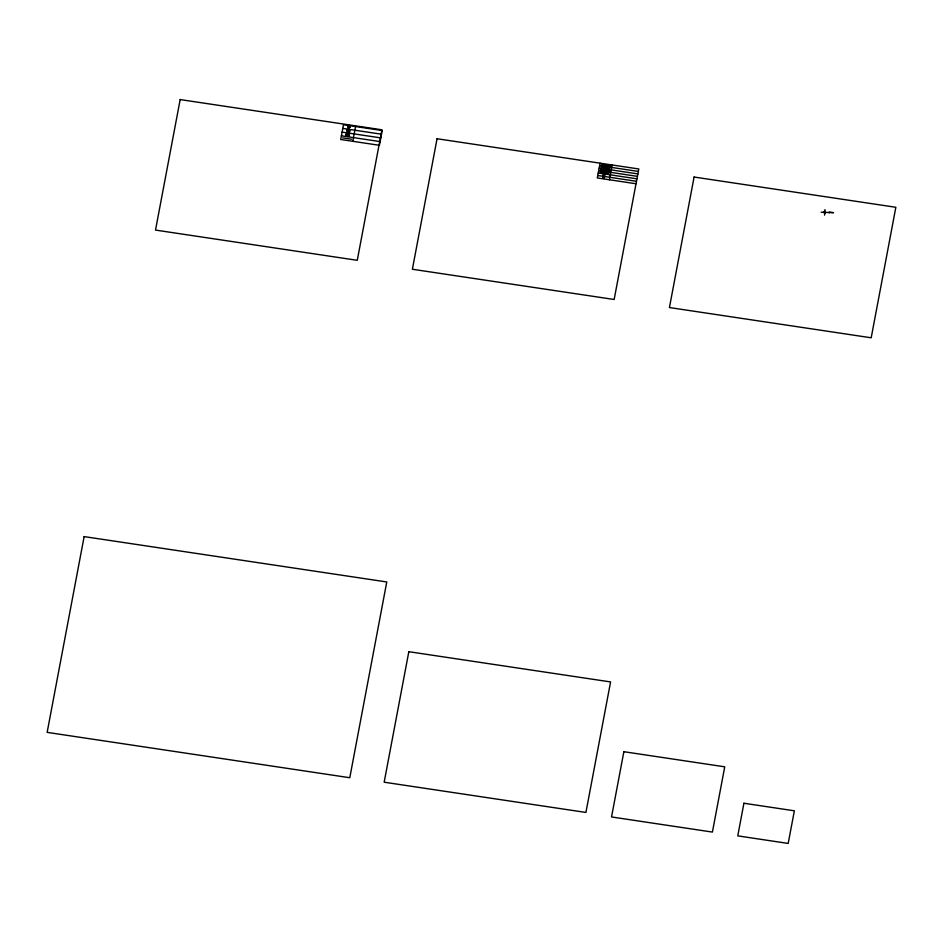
<?xml version="1.0" encoding="UTF-8"?>
<svg xmlns="http://www.w3.org/2000/svg" width="943" height="943" viewBox="0 0 943 943"><rect width="100%" height="100%" fill="white"/><g stroke="black" fill="none" stroke-linecap="round" stroke-linejoin="round"><path stroke-width="1.41" d="M829.262 212.823L829.274 212.069L833.553 212.694L821.153 212.222M824.571 215.134L824.995 209.594M352.788 141.309L355.582 126.527M600.102 163.174L597.308 177.956L636.018 183.755M609.402 179.759L612.196 164.99M347.731 126.574L350.112 126.94M601.481 164.648L610.357 165.98M599.642 165.638L638.34 171.437M342.792 128.413L381.491 134.212M601.021 167.111L609.885 168.443M347.036 130.275L349.417 130.629M599.17 168.102L637.881 173.901M600.55 169.575L609.426 170.907M342.097 132.103L380.795 137.902M598.711 170.565L637.409 176.365M346.34 133.965L348.721 134.319M600.09 172.039L608.954 173.371M598.239 173.029L636.949 178.828M341.401 135.804L380.1 141.603M597.779 175.492L636.478 181.292M342.651 137.89L351.527 139.222M823.675 212.316C825.832 216.006 826.28 208.851 823.675 212.316M84.139 536.602L47.15 732.369L349.782 777.727L386.771 581.961L84.139 536.602M180.172 99.569L155.512 230.08L357.267 260.315L381.927 129.804L180.172 99.569M343.488 124.724L340.694 139.493L379.404 145.293L382.198 130.523L343.488 124.724M437.057 138.739L412.386 269.25L614.152 299.485L638.812 168.974L437.057 138.739M408.826 651.696L384.166 782.207L585.921 812.442L610.581 681.93L408.826 651.696M602.966 176.777L602.695 178.251L604.215 178.486L604.487 177.001L602.966 176.777M603.437 174.314L603.155 175.787L604.675 176.023L604.958 174.538L603.437 174.314M694.095 177.036L669.436 307.548L871.191 337.794L895.85 207.283L694.095 177.036M623.865 751.701L611.535 816.956L712.413 832.08L724.743 766.824L623.865 751.701M743.921 803.247L737.756 835.875L788.195 843.431L794.36 810.803L743.921 803.247M347.448 136.452A1.686 1.615 -20.1 0 0 349.381 134.307A1.686 1.615 -20.1 0 0 346.541 133.812A1.686 1.615 -20.1 0 0 347.448 136.452M347.495 136.205A1.426 1.367 -20.1 0 0 349.134 134.389A1.426 1.367 -20.1 0 0 346.729 133.977A1.426 1.367 -20.1 0 0 347.495 136.205M348.203 132.515A1.426 1.367 -20.1 0 0 349.829 130.7A1.426 1.367 -20.1 0 0 347.437 130.287A1.426 1.367 -20.1 0 0 348.203 132.515M347.283 135.297A1.214 1.167 -20.1 0 0 348.674 133.741A1.214 1.167 -20.1 0 0 346.623 133.387A1.214 1.167 -20.1 0 0 347.283 135.297M347.979 131.596A1.214 1.167 -20.1 0 0 349.37 130.051A1.214 1.167 -20.1 0 0 347.319 129.698A1.214 1.167 -20.1 0 0 347.979 131.596M348.674 127.906A1.214 1.167 -20.1 0 0 350.077 126.362A1.214 1.167 -20.1 0 0 348.026 126.008A1.214 1.167 -20.1 0 0 348.674 127.906"/></g></svg>
